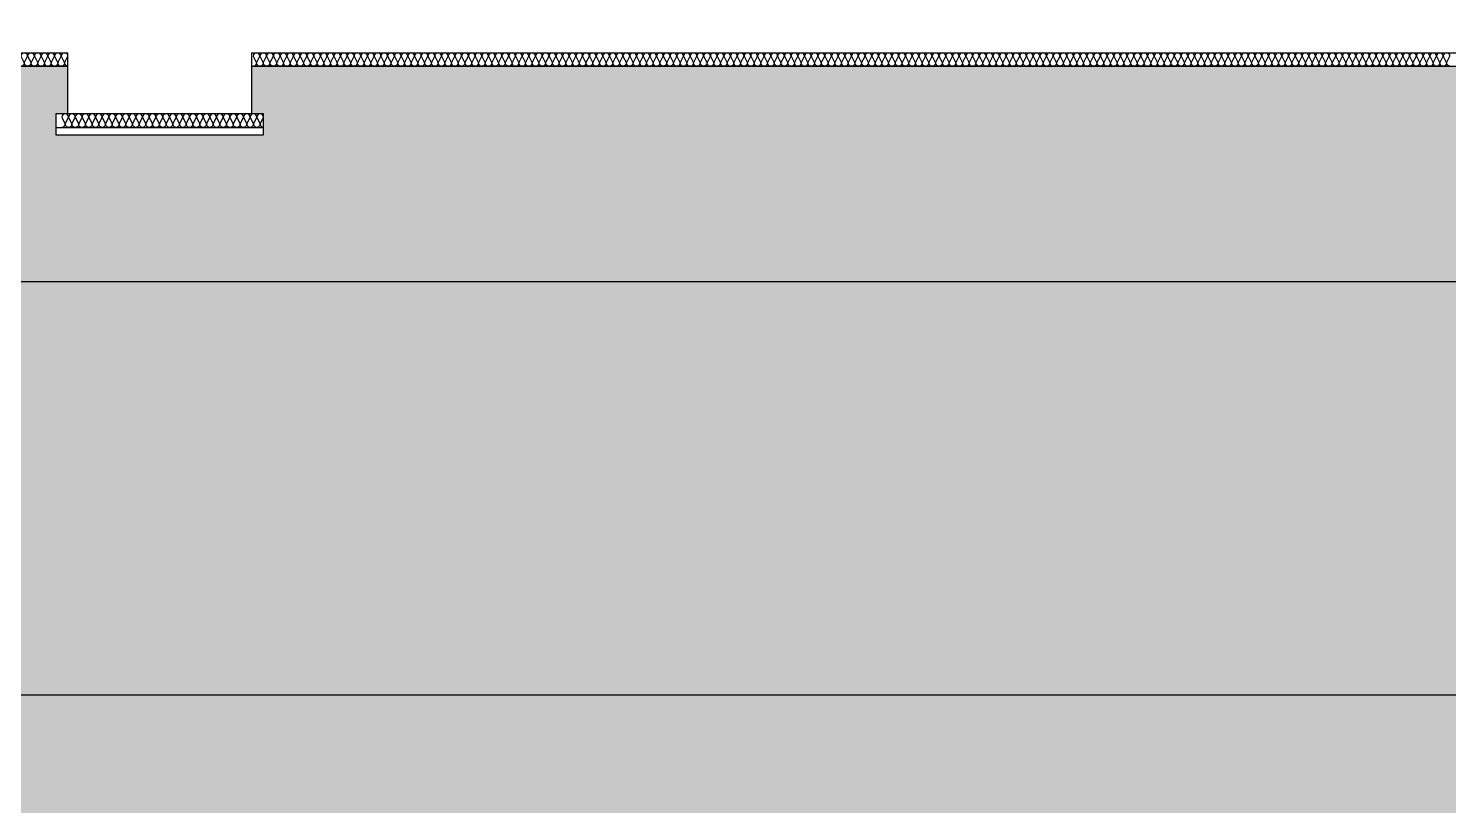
# Model space of a CAD drawing. Header units: millimetres. Extents: x 922366 to 1647943, y -534868 to 518781.
# Drawn here: x 1235217 to 1246835, y 174362 to 180722 of the extents above; entities that cross this region are included whole.
import ezdxf
from ezdxf.xclip import XClip

# ---------------------------------------------------------------- set-up
doc = ezdxf.new("R2010")
doc.units = ezdxf.units.MM
doc.header["$XCLIPFRAME"] = 0
doc.layers.get('Defpoints').update_dxf_attribs({"color": 137})
for name, color, linetype in [('XR-SECTION$0$CON', 2, 'Continuous'), ('XR-SECTION$0$S-253', 253, 'Continuous'), ('XR-SECTION$0$XR-sec$0$HAT-INS', 250, 'Continuous'), ('XR-SECTION$0$버림콘크리트', 6, 'Continuous')]:
    doc.layers.add(name, color=color, linetype=linetype)

# ---------------------------------------------------------------- blocks, each defined once
blk = doc.blocks.new('*U293')
at = {"layer": 'XR-SECTION$0$XR-sec$0$HAT-INS', "color": 252}
for points in [[(0, 0, 0.414214), (0.25, 0.25), (0, 0.75, -1), (0.5, 0.75), (0.25, 0.25, 0.414214), (0.5, 0)], [(0.5, 0, 0.414214), (0.75, 0.25), (0.5, 0.75, -1), (1, 0.75), (0.75, 0.25, 0.414214), (1, 0)], [(1, 0, 0.414214), (1.25, 0.25), (1, 0.75, -1), (1.5, 0.75), (1.25, 0.25, 0.414214), (1.5, 0)], [(1.5, 0, 0.414214), (1.75, 0.25), (1.5, 0.75, -1), (2, 0.75), (1.75, 0.25, 0.414214), (2, 0)], [(2, 0, 0.414214), (2.25, 0.25), (2, 0.75, -1), (2.5, 0.75), (2.25, 0.25, 0.414214), (2.5, 0)], [(2.5, 0, 0.414214), (2.75, 0.25), (2.5, 0.75, -1), (3, 0.75), (2.75, 0.25, 0.414214), (3, 0)], [(3, 0, 0.414214), (3.25, 0.25), (3, 0.75, -1), (3.5, 0.75), (3.25, 0.25, 0.414214), (3.5, 0)], [(3.5, 0, 0.414214), (3.75, 0.25), (3.5, 0.75, -1), (4, 0.75), (3.75, 0.25, 0.414214), (4, 0)], [(4, 0, 0.414214), (4.25, 0.25), (4, 0.75, -1), (4.5, 0.75), (4.25, 0.25, 0.414214), (4.5, 0)], [(4.5, 0, 0.414214), (4.75, 0.25), (4.5, 0.75, -1), (5, 0.75), (4.75, 0.25, 0.414214), (5, 0)], [(5, 0, 0.414214), (5.25, 0.25), (5, 0.75, -1), (5.5, 0.75), (5.25, 0.25, 0.414214), (5.5, 0)], [(5.5, 0, 0.414214), (5.75, 0.25), (5.5, 0.75, -1), (6, 0.75), (5.75, 0.25, 0.414214), (6, 0)], [(6, 0, 0.414214), (6.25, 0.25), (6, 0.75, -1), (6.5, 0.75), (6.25, 0.25, 0.414214), (6.5, 0)], [(6.5, 0, 0.414214), (6.75, 0.25), (6.5, 0.75, -1), (7, 0.75), (6.75, 0.25, 0.414214), (7, 0)], [(7, 0, 0.414214), (7.25, 0.25), (7, 0.75, -1), (7.5, 0.75), (7.25, 0.25, 0.414214), (7.5, 0)], [(7.5, 0, 0.414214), (7.75, 0.25), (7.5, 0.75, -1), (8, 0.75), (7.75, 0.25, 0.414214), (8, 0)], [(8, 0, 0.414214), (8.25, 0.25), (8, 0.75, -1), (8.5, 0.75), (8.25, 0.25, 0.414214), (8.5, 0)], [(8.5, 0, 0.414214), (8.75, 0.25), (8.5, 0.75, -1), (9, 0.75), (8.75, 0.25, 0.414214), (9, 0)], [(9, 0, 0.414214), (9.25, 0.25), (9, 0.75, -1), (9.5, 0.75), (9.25, 0.25, 0.414214), (9.5, 0)], [(9.5, 0, 0.414214), (9.75, 0.25), (9.5, 0.75, -1), (10, 0.75), (9.75, 0.25, 0.414214), (10, 0)], [(10, 0, 0.414214), (10.25, 0.25), (10, 0.75, -1), (10.5, 0.75), (10.25, 0.25, 0.414214), (10.5, 0)], [(10.5, 0, 0.414214), (10.75, 0.25), (10.5, 0.75, -1), (11, 0.75), (10.75, 0.25, 0.414214), (11, 0)], [(11, 0, 0.414214), (11.25, 0.25), (11, 0.75, -1), (11.5, 0.75), (11.25, 0.25, 0.414214), (11.5, 0)], [(11.5, 0, 0.414214), (11.75, 0.25), (11.5, 0.75, -1), (12, 0.75), (11.75, 0.25, 0.414214), (12, 0)], [(12, 0, 0.414214), (12.25, 0.25), (12, 0.75, -1), (12.5, 0.75), (12.25, 0.25, 0.414214), (12.5, 0)], [(12.5, 0, 0.414214), (12.75, 0.25), (12.5, 0.75, -1), (13, 0.75), (12.75, 0.25, 0.414214), (13, 0)], [(13, 0, 0.414214), (13.25, 0.25), (13, 0.75, -1), (13.5, 0.75), (13.25, 0.25, 0.414214), (13.5, 0)], [(13.5, 0, 0.414214), (13.75, 0.25), (13.5, 0.75, -1), (14, 0.75), (13.75, 0.25, 0.414214), (14, 0)], [(14, 0, 0.414214), (14.25, 0.25), (14, 0.75, -1), (14.5, 0.75), (14.25, 0.25, 0.414214), (14.5, 0)], [(14.5, 0, 0.414214), (14.75, 0.25), (14.5, 0.75, -1), (15, 0.75), (14.75, 0.25, 0.414214), (15, 0)], [(15, 0, 0.414214), (15.25, 0.25), (15, 0.75, -1), (15.5, 0.75), (15.25, 0.25, 0.414214), (15.5, 0)], [(15.5, 0, 0.414214), (15.75, 0.25), (15.5, 0.75, -1), (16, 0.75), (15.75, 0.25, 0.414214), (16, 0)], [(16, 0, 0.414214), (16.25, 0.25), (16, 0.75, -1), (16.5, 0.75), (16.25, 0.25, 0.414214), (16.5, 0)], [(16.5, 0, 0.414214), (16.75, 0.25), (16.5, 0.75, -1), (17, 0.75), (16.75, 0.25, 0.414214), (17, 0)], [(17, 0, 0.414214), (17.25, 0.25), (17, 0.75, -1), (17.5, 0.75), (17.25, 0.25, 0.414214), (17.5, 0)], [(17.5, 0, 0.414214), (17.75, 0.25), (17.5, 0.75, -1), (18, 0.75), (17.75, 0.25, 0.414214), (18, 0)], [(18, 0, 0.414214), (18.25, 0.25), (18, 0.75, -1), (18.5, 0.75), (18.25, 0.25, 0.414214), (18.5, 0)], [(18.5, 0, 0.414214), (18.75, 0.25), (18.5, 0.75, -1), (19, 0.75), (18.75, 0.25, 0.414214), (19, 0)], [(19, 0, 0.414214), (19.25, 0.25), (19, 0.75, -1), (19.5, 0.75), (19.25, 0.25, 0.414214), (19.5, 0)], [(19.5, 0, 0.414214), (19.75, 0.25), (19.5, 0.75, -1), (20, 0.75), (19.75, 0.25, 0.414214), (20, 0)], [(20, 0, 0.414214), (20.25, 0.25), (20, 0.75, -1), (20.5, 0.75), (20.25, 0.25, 0.414214), (20.5, 0)], [(20.5, 0, 0.414214), (20.75, 0.25), (20.5, 0.75, -1), (21, 0.75), (20.75, 0.25, 0.414214), (21, 0)], [(21, 0, 0.414214), (21.25, 0.25), (21, 0.75, -1), (21.5, 0.75), (21.25, 0.25, 0.414214), (21.5, 0)], [(21.5, 0, 0.414214), (21.75, 0.25), (21.5, 0.75, -1), (22, 0.75), (21.75, 0.25, 0.414214), (22, 0)], [(22, 0, 0.414214), (22.25, 0.25), (22, 0.75, -1), (22.5, 0.75), (22.25, 0.25, 0.414214), (22.5, 0)], [(22.5, 0, 0.414214), (22.75, 0.25), (22.5, 0.75, -1), (23, 0.75), (22.75, 0.25, 0.414214), (23, 0)], [(23, 0, 0.414214), (23.25, 0.25), (23, 0.75, -1), (23.5, 0.75), (23.25, 0.25, 0.414214), (23.5, 0)], [(23.5, 0, 0.414214), (23.75, 0.25), (23.5, 0.75, -1), (24, 0.75), (23.75, 0.25, 0.414214), (24, 0)], [(24, 0, 0.414214), (24.25, 0.25), (24, 0.75, -1), (24.5, 0.75), (24.25, 0.25, 0.414214), (24.5, 0)], [(24.5, 0, 0.414214), (24.75, 0.25), (24.5, 0.75, -1), (25, 0.75), (24.75, 0.25, 0.414214), (25, 0)], [(25, 0, 0.414214), (25.25, 0.25), (25, 0.75, -1), (25.5, 0.75), (25.25, 0.25, 0.414214), (25.5, 0)], [(25.5, 0, 0.414214), (25.75, 0.25), (25.5, 0.75, -1), (26, 0.75), (25.75, 0.25, 0.414214), (26, 0)], [(26, 0, 0.414214), (26.25, 0.25), (26, 0.75, -1), (26.5, 0.75), (26.25, 0.25, 0.414214), (26.5, 0)], [(26.5, 0, 0.414214), (26.75, 0.25), (26.5, 0.75, -1), (27, 0.75), (26.75, 0.25, 0.414214), (27, 0)], [(27, 0, 0.414214), (27.25, 0.25), (27, 0.75, -1), (27.5, 0.75), (27.25, 0.25, 0.414214), (27.5, 0)], [(27.5, 0, 0.414214), (27.75, 0.25), (27.5, 0.75, -1), (28, 0.75), (27.75, 0.25, 0.414214), (28, 0)], [(28, 0, 0.414214), (28.25, 0.25), (28, 0.75, -1), (28.5, 0.75), (28.25, 0.25, 0.414214), (28.5, 0)], [(28.5, 0, 0.414214), (28.75, 0.25), (28.5, 0.75, -1), (29, 0.75), (28.75, 0.25, 0.414214), (29, 0)], [(29, 0, 0.414214), (29.25, 0.25), (29, 0.75, -1), (29.5, 0.75), (29.25, 0.25, 0.414214), (29.5, 0)], [(29.5, 0, 0.414214), (29.75, 0.25), (29.5, 0.75, -1), (30, 0.75), (29.75, 0.25, 0.414214), (30, 0)], [(30, 0, 0.414214), (30.25, 0.25), (30, 0.75, -1), (30.5, 0.75), (30.25, 0.25, 0.414214), (30.5, 0)], [(30.5, 0, 0.414214), (30.75, 0.25), (30.5, 0.75, -1), (31, 0.75), (30.75, 0.25, 0.414214), (31, 0)], [(31, 0, 0.414214), (31.25, 0.25), (31, 0.75, -1), (31.5, 0.75), (31.25, 0.25, 0.414214), (31.5, 0)], [(31.5, 0, 0.414214), (31.75, 0.25), (31.5, 0.75, -1), (32, 0.75), (31.75, 0.25, 0.414214), (32, 0)], [(32, 0, 0.414214), (32.25, 0.25), (32, 0.75, -1), (32.5, 0.75), (32.25, 0.25, 0.414214), (32.5, 0)], [(32.5, 0, 0.414214), (32.75, 0.25), (32.5, 0.75, -1), (33, 0.75), (32.75, 0.25, 0.414214), (33, 0)], [(33, 0, 0.414214), (33.25, 0.25), (33, 0.75, -1), (33.5, 0.75), (33.25, 0.25, 0.414214), (33.5, 0)], [(33.5, 0, 0.414214), (33.75, 0.25), (33.5, 0.75, -1), (34, 0.75), (33.75, 0.25, 0.414214), (34, 0)], [(34, 0, 0.414214), (34.25, 0.25), (34, 0.75, -1), (34.5, 0.75), (34.25, 0.25, 0.414214), (34.5, 0)], [(34.5, 0, 0.414214), (34.75, 0.25), (34.5, 0.75, -1), (35, 0.75), (34.75, 0.25, 0.414214), (35, 0)], [(35, 0, 0.414214), (35.25, 0.25), (35, 0.75, -1), (35.5, 0.75), (35.25, 0.25, 0.414214), (35.5, 0)], [(35.5, 0, 0.414214), (35.75, 0.25), (35.5, 0.75, -1), (36, 0.75), (35.75, 0.25, 0.414214), (36, 0)], [(36, 0, 0.414214), (36.25, 0.25), (36, 0.75, -1), (36.5, 0.75), (36.25, 0.25, 0.414214), (36.5, 0)], [(36.5, 0, 0.414214), (36.75, 0.25), (36.5, 0.75, -1), (37, 0.75), (36.75, 0.25, 0.414214), (37, 0)], [(37, 0, 0.414214), (37.25, 0.25), (37, 0.75, -1), (37.5, 0.75), (37.25, 0.25, 0.414214), (37.5, 0)], [(37.5, 0, 0.414214), (37.75, 0.25), (37.5, 0.75, -1), (38, 0.75), (37.75, 0.25, 0.414214), (38, 0)], [(38, 0, 0.414214), (38.25, 0.25), (38, 0.75, -1), (38.5, 0.75), (38.25, 0.25, 0.414214), (38.5, 0)], [(38.5, 0, 0.414214), (38.75, 0.25), (38.5, 0.75, -1), (39, 0.75), (38.75, 0.25, 0.414214), (39, 0)], [(39, 0, 0.414214), (39.25, 0.25), (39, 0.75, -1), (39.5, 0.75), (39.25, 0.25, 0.414214), (39.5, 0)], [(39.5, 0, 0.414214), (39.75, 0.25), (39.5, 0.75, -1), (40, 0.75), (39.75, 0.25, 0.414214), (40, 0)], [(40, 0, 0.414214), (40.25, 0.25), (40, 0.75, -1), (40.5, 0.75), (40.25, 0.25, 0.414214), (40.5, 0)], [(40.5, 0, 0.414214), (40.75, 0.25), (40.5, 0.75, -1), (41, 0.75), (40.75, 0.25, 0.414214), (41, 0)], [(41, 0, 0.414214), (41.25, 0.25), (41, 0.75, -1), (41.5, 0.75), (41.25, 0.25, 0.414214), (41.5, 0)], [(41.5, 0, 0.414214), (41.75, 0.25), (41.5, 0.75, -1), (42, 0.75), (41.75, 0.25, 0.414214), (42, 0)], [(42, 0, 0.414214), (42.25, 0.25), (42, 0.75, -1), (42.5, 0.75), (42.25, 0.25, 0.414214), (42.5, 0)], [(42.5, 0, 0.414214), (42.75, 0.25), (42.5, 0.75, -1), (43, 0.75), (42.75, 0.25, 0.414214), (43, 0)], [(43, 0, 0.414214), (43.25, 0.25), (43, 0.75, -1), (43.5, 0.75), (43.25, 0.25, 0.414214), (43.5, 0)], [(43.5, 0, 0.414214), (43.75, 0.25), (43.5, 0.75, -1), (44, 0.75), (43.75, 0.25, 0.414214), (44, 0)], [(44, 0, 0.414214), (44.25, 0.25), (44, 0.75, -1), (44.5, 0.75), (44.25, 0.25, 0.414214), (44.5, 0)], [(44.5, 0, 0.414214), (44.75, 0.25), (44.5, 0.75, -1), (45, 0.75), (44.75, 0.25, 0.414214), (45, 0)], [(45, 0, 0.414214), (45.25, 0.25), (45, 0.75, -1), (45.5, 0.75), (45.25, 0.25, 0.414214), (45.5, 0)], [(45.5, 0, 0.414214), (45.75, 0.25), (45.5, 0.75, -1), (46, 0.75), (45.75, 0.25, 0.414214), (46, 0)], [(46, 0, 0.414214), (46.25, 0.25), (46, 0.75, -1), (46.5, 0.75), (46.25, 0.25, 0.414214), (46.5, 0)], [(46.5, 0, 0.414214), (46.75, 0.25), (46.5, 0.75, -1), (47, 0.75), (46.75, 0.25, 0.414214), (47, 0)], [(47, 0, 0.414214), (47.25, 0.25), (47, 0.75, -1), (47.5, 0.75), (47.25, 0.25, 0.414214), (47.5, 0)], [(47.5, 0, 0.414214), (47.75, 0.25), (47.5, 0.75, -1), (48, 0.75), (47.75, 0.25, 0.414214), (48, 0)], [(48, 0, 0.414214), (48.25, 0.25), (48, 0.75, -1), (48.5, 0.75), (48.25, 0.25, 0.414214), (48.5, 0)], [(48.5, 0, 0.414214), (48.75, 0.25), (48.5, 0.75, -1), (49, 0.75), (48.75, 0.25, 0.414214), (49, 0)], [(49, 0, 0.414214), (49.25, 0.25), (49, 0.75, -1), (49.5, 0.75), (49.25, 0.25, 0.414214), (49.5, 0)], [(49.5, 0, 0.414214), (49.75, 0.25), (49.5, 0.75, -1), (50, 0.75), (49.75, 0.25, 0.414214), (50, 0)], [(50, 0, 0.414214), (50.25, 0.25), (50, 0.75, -1), (50.5, 0.75), (50.25, 0.25, 0.414214), (50.5, 0)], [(50.5, 0, 0.414214), (50.75, 0.25), (50.5, 0.75, -1), (51, 0.75), (50.75, 0.25, 0.414214), (51, 0)], [(51, 0, 0.414214), (51.25, 0.25), (51, 0.75, -1), (51.5, 0.75), (51.25, 0.25, 0.414214), (51.5, 0)], [(51.5, 0, 0.414214), (51.75, 0.25), (51.5, 0.75, -1), (52, 0.75), (51.75, 0.25, 0.414214), (52, 0)], [(52, 0, 0.414214), (52.25, 0.25), (52, 0.75, -1), (52.5, 0.75), (52.25, 0.25, 0.414214), (52.5, 0)], [(52.5, 0, 0.414214), (52.75, 0.25), (52.5, 0.75, -1), (53, 0.75), (52.75, 0.25, 0.414214), (53, 0)], [(53, 0, 0.414214), (53.25, 0.25), (53, 0.75, -1), (53.5, 0.75), (53.25, 0.25, 0.414214), (53.5, 0)], [(53.5, 0, 0.414214), (53.75, 0.25), (53.5, 0.75, -1), (54, 0.75), (53.75, 0.25, 0.414214), (54, 0)], [(54, 0, 0.414214), (54.25, 0.25), (54, 0.75, -1), (54.5, 0.75), (54.25, 0.25, 0.414214), (54.5, 0)], [(54.5, 0, 0.414214), (54.75, 0.25), (54.5, 0.75, -1), (55, 0.75), (54.75, 0.25, 0.414214), (55, 0)], [(55, 0, 0.414214), (55.25, 0.25), (55, 0.75, -1), (55.5, 0.75), (55.25, 0.25, 0.414214), (55.5, 0)], [(55.5, 0, 0.414214), (55.75, 0.25), (55.5, 0.75, -1), (56, 0.75), (55.75, 0.25, 0.414214), (56, 0)], [(56, 0, 0.414214), (56.25, 0.25), (56, 0.75, -1), (56.5, 0.75), (56.25, 0.25, 0.414214), (56.5, 0)], [(56.5, 0, 0.414214), (56.75, 0.25), (56.5, 0.75, -1), (57, 0.75), (56.75, 0.25, 0.414214), (57, 0)], [(57, 0, 0.414214), (57.25, 0.25), (57, 0.75, -1), (57.5, 0.75), (57.25, 0.25, 0.414214), (57.5, 0)], [(57.5, 0, 0.414214), (57.75, 0.25), (57.5, 0.75, -1), (58, 0.75), (57.75, 0.25, 0.414214), (58, 0)], [(58, 0, 0.414214), (58.25, 0.25), (58, 0.75, -1), (58.5, 0.75), (58.25, 0.25, 0.414214), (58.5, 0)], [(58.5, 0, 0.414214), (58.75, 0.25), (58.5, 0.75, -1), (59, 0.75), (58.75, 0.25, 0.414214), (59, 0)], [(59, 0, 0.414214), (59.25, 0.25), (59, 0.75, -1), (59.5, 0.75), (59.25, 0.25, 0.414214), (59.5, 0)], [(59.5, 0, 0.414214), (59.75, 0.25), (59.5, 0.75, -1), (60, 0.75), (59.75, 0.25, 0.414214), (60, 0)], [(60, 0, 0.414214), (60.25, 0.25), (60, 0.75, -1), (60.5, 0.75), (60.25, 0.25, 0.414214), (60.5, 0)], [(60.5, 0, 0.414214), (60.75, 0.25), (60.5, 0.75, -1), (61, 0.75), (60.75, 0.25, 0.414214), (61, 0)], [(61, 0, 0.414214), (61.25, 0.25), (61, 0.75, -1), (61.5, 0.75), (61.25, 0.25, 0.414214), (61.5, 0)], [(61.5, 0, 0.414214), (61.75, 0.25), (61.5, 0.75, -1), (62, 0.75), (61.75, 0.25, 0.414214), (62, 0)], [(62, 0, 0.414214), (62.25, 0.25), (62, 0.75, -1), (62.5, 0.75), (62.25, 0.25, 0.414214), (62.5, 0)], [(62.5, 0, 0.414214), (62.75, 0.25), (62.5, 0.75, -1), (63, 0.75), (62.75, 0.25, 0.414214), (63, 0)], [(63, 0, 0.414214), (63.25, 0.25), (63, 0.75, -1), (63.5, 0.75), (63.25, 0.25, 0.414214), (63.5, 0)], [(63.5, 0, 0.414214), (63.75, 0.25), (63.5, 0.75, -1), (64, 0.75), (63.75, 0.25, 0.414214), (64, 0)], [(64, 0, 0.414214), (64.25, 0.25), (64, 0.75, -1), (64.5, 0.75), (64.25, 0.25, 0.414214), (64.5, 0)], [(64.5, 0, 0.414214), (64.75, 0.25), (64.5, 0.75, -1), (65, 0.75), (64.75, 0.25, 0.414214), (65, 0)], [(65, 0, 0.414214), (65.25, 0.25), (65, 0.75, -1), (65.5, 0.75), (65.25, 0.25, 0.414214), (65.5, 0)], [(65.5, 0, 0.414214), (65.75, 0.25), (65.5, 0.75, -1), (66, 0.75), (65.75, 0.25, 0.414214), (66, 0)], [(66, 0, 0.414214), (66.25, 0.25), (66, 0.75, -1), (66.5, 0.75), (66.25, 0.25, 0.414214), (66.5, 0)], [(66.5, 0, 0.414214), (66.75, 0.25), (66.5, 0.75, -1), (67, 0.75), (66.75, 0.25, 0.414214), (67, 0)], [(67, 0, 0.414214), (67.25, 0.25), (67, 0.75, -1), (67.5, 0.75), (67.25, 0.25, 0.414214), (67.5, 0)], [(67.5, 0, 0.414214), (67.75, 0.25), (67.5, 0.75, -1), (68, 0.75), (67.75, 0.25, 0.414214), (68, 0)], [(68, 0, 0.414214), (68.25, 0.25), (68, 0.75, -1), (68.5, 0.75), (68.25, 0.25, 0.414214), (68.5, 0)], [(68.5, 0, 0.414214), (68.75, 0.25), (68.5, 0.75, -1), (69, 0.75), (68.75, 0.25, 0.414214), (69, 0)], [(69, 0, 0.414214), (69.25, 0.25), (69, 0.75, -1), (69.5, 0.75), (69.25, 0.25, 0.414214), (69.5, 0)], [(69.5, 0, 0.414214), (69.75, 0.25), (69.5, 0.75, -1), (70, 0.75), (69.75, 0.25, 0.414214), (70, 0)], [(70, 0, 0.414214), (70.25, 0.25), (70, 0.75, -1), (70.5, 0.75), (70.25, 0.25, 0.414214), (70.5, 0)], [(70.5, 0, 0.414214), (70.75, 0.25), (70.5, 0.75, -1), (71, 0.75), (70.75, 0.25, 0.414214), (71, 0)], [(71, 0, 0.414214), (71.25, 0.25), (71, 0.75, -1), (71.5, 0.75), (71.25, 0.25, 0.414214), (71.5, 0)], [(71.5, 0, 0.414214), (71.75, 0.25), (71.5, 0.75, -1), (72, 0.75), (71.75, 0.25, 0.414214), (72, 0)], [(72, 0, 0.414214), (72.25, 0.25), (72, 0.75, -1), (72.5, 0.75), (72.25, 0.25, 0.414214), (72.5, 0)], [(72.5, 0, 0.414214), (72.75, 0.25), (72.5, 0.75, -1), (73, 0.75), (72.75, 0.25, 0.414214), (73, 0)], [(73, 0, 0.414214), (73.25, 0.25), (73, 0.75, -1), (73.5, 0.75), (73.25, 0.25, 0.414214), (73.5, 0)], [(73.5, 0, 0.414214), (73.75, 0.25), (73.5, 0.75, -1), (74, 0.75), (73.75, 0.25, 0.414214), (74, 0)], [(74, 0, 0.414214), (74.25, 0.25), (74, 0.75, -1), (74.5, 0.75), (74.25, 0.25, 0.414214), (74.5, 0)], [(74.5, 0, 0.414214), (74.75, 0.25), (74.5, 0.75, -1), (75, 0.75), (74.75, 0.25, 0.414214), (75, 0)], [(75, 0, 0.414214), (75.25, 0.25), (75, 0.75, -1), (75.5, 0.75), (75.25, 0.25, 0.414214), (75.5, 0)], [(75.5, 0, 0.414214), (75.75, 0.25), (75.5, 0.75, -1), (76, 0.75), (75.75, 0.25, 0.414214), (76, 0)], [(76, 0, 0.414214), (76.25, 0.25), (76, 0.75, -1), (76.5, 0.75), (76.25, 0.25, 0.414214), (76.5, 0)], [(76.5, 0, 0.414214), (76.75, 0.25), (76.5, 0.75, -1), (77, 0.75), (76.75, 0.25, 0.414214), (77, 0)], [(77, 0, 0.414214), (77.25, 0.25), (77, 0.75, -1), (77.5, 0.75), (77.25, 0.25, 0.414214), (77.5, 0)], [(77.5, 0, 0.414214), (77.75, 0.25), (77.5, 0.75, -1), (78, 0.75), (77.75, 0.25, 0.414214), (78, 0)], [(78, 0, 0.414214), (78.25, 0.25), (78, 0.75, -1), (78.5, 0.75), (78.25, 0.25, 0.414214), (78.5, 0)], [(78.5, 0, 0.414214), (78.75, 0.25), (78.5, 0.75, -1), (79, 0.75), (78.75, 0.25, 0.414214), (79, 0)], [(79, 0, 0.414214), (79.25, 0.25), (79, 0.75, -1), (79.5, 0.75), (79.25, 0.25, 0.414214), (79.5, 0)], [(79.5, 0, 0.414214), (79.75, 0.25), (79.5, 0.75, -1), (80, 0.75), (79.75, 0.25, 0.414214), (80, 0)], [(80, 0, 0.414214), (80.25, 0.25), (80, 0.75, -1), (80.5, 0.75), (80.25, 0.25, 0.414214), (80.5, 0)], [(80.5, 0, 0.414214), (80.75, 0.25), (80.5, 0.75, -1), (81, 0.75), (80.75, 0.25, 0.414214), (81, 0)], [(81, 0, 0.414214), (81.25, 0.25), (81, 0.75, -1), (81.5, 0.75), (81.25, 0.25, 0.414214), (81.5, 0)], [(81.5, 0, 0.414214), (81.75, 0.25), (81.5, 0.75, -1), (82, 0.75), (81.75, 0.25, 0.414214), (82, 0)], [(82, 0, 0.414214), (82.25, 0.25), (82, 0.75, -1), (82.5, 0.75), (82.25, 0.25, 0.414214), (82.5, 0)], [(82.5, 0, 0.414214), (82.75, 0.25), (82.5, 0.75, -1), (83, 0.75), (82.75, 0.25, 0.414214), (83, 0)], [(83, 0, 0.414214), (83.25, 0.25), (83, 0.75, -1), (83.5, 0.75), (83.25, 0.25, 0.414214), (83.5, 0)], [(83.5, 0, 0.414214), (83.75, 0.25), (83.5, 0.75, -1), (84, 0.75), (83.75, 0.25, 0.414214), (84, 0)], [(84, 0, 0.414214), (84.25, 0.25), (84, 0.75, -1), (84.5, 0.75), (84.25, 0.25, 0.414214), (84.5, 0)], [(84.5, 0, 0.414214), (84.75, 0.25), (84.5, 0.75, -1), (85, 0.75), (84.75, 0.25, 0.414214), (85, 0)], [(85, 0, 0.414214), (85.25, 0.25), (85, 0.75, -1), (85.5, 0.75), (85.25, 0.25, 0.414214), (85.5, 0)], [(85.5, 0, 0.414214), (85.75, 0.25), (85.5, 0.75, -1), (86, 0.75), (85.75, 0.25, 0.414214), (86, 0)], [(86, 0, 0.414214), (86.25, 0.25), (86, 0.75, -1), (86.5, 0.75), (86.25, 0.25, 0.414214), (86.5, 0)], [(86.5, 0, 0.414214), (86.75, 0.25), (86.5, 0.75, -1), (87, 0.75), (86.75, 0.25, 0.414214), (87, 0)], [(87, 0, 0.414214), (87.25, 0.25), (87, 0.75, -1), (87.5, 0.75), (87.25, 0.25, 0.414214), (87.5, 0)], [(87.5, 0, 0.414214), (87.75, 0.25), (87.5, 0.75, -1), (88, 0.75), (87.75, 0.25, 0.414214), (88, 0)], [(88, 0, 0.414214), (88.25, 0.25), (88, 0.75, -1), (88.5, 0.75), (88.25, 0.25, 0.414214), (88.5, 0)], [(88.5, 0, 0.414214), (88.75, 0.25), (88.5, 0.75, -1), (89, 0.75), (88.75, 0.25, 0.414214), (89, 0)], [(89, 0, 0.414214), (89.25, 0.25), (89, 0.75, -1), (89.5, 0.75), (89.25, 0.25, 0.414214), (89.5, 0)], [(89.5, 0, 0.414214), (89.75, 0.25), (89.5, 0.75, -1), (90, 0.75), (89.75, 0.25, 0.414214), (90, 0)], [(90, 0, 0.414214), (90.25, 0.25), (90, 0.75, -1), (90.5, 0.75), (90.25, 0.25, 0.414214), (90.5, 0)], [(90.5, 0, 0.414214), (90.75, 0.25), (90.5, 0.75, -1), (91, 0.75), (90.75, 0.25, 0.414214), (91, 0)], [(91, 0, 0.414214), (91.25, 0.25), (91, 0.75, -1), (91.5, 0.75), (91.25, 0.25, 0.414214), (91.5, 0)], [(91.5, 0, 0.414214), (91.75, 0.25), (91.5, 0.75, -1), (92, 0.75), (91.75, 0.25, 0.414214), (92, 0)], [(92, 0, 0.414214), (92.25, 0.25), (92, 0.75, -1), (92.5, 0.75), (92.25, 0.25, 0.414214), (92.5, 0)], [(92.5, 0, 0.414214), (92.75, 0.25), (92.5, 0.75, -1), (93, 0.75), (92.75, 0.25, 0.414214), (93, 0)], [(93, 0, 0.414214), (93.25, 0.25), (93, 0.75, -1), (93.5, 0.75), (93.25, 0.25, 0.414214), (93.5, 0)], [(93.5, 0, 0.414214), (93.75, 0.25), (93.5, 0.75, -1), (94, 0.75), (93.75, 0.25, 0.414214), (94, 0)], [(94, 0, 0.414214), (94.25, 0.25), (94, 0.75, -1), (94.5, 0.75), (94.25, 0.25, 0.414214), (94.5, 0)], [(94.5, 0, 0.414214), (94.75, 0.25), (94.5, 0.75, -1), (95, 0.75), (94.75, 0.25, 0.414214), (95, 0)]]:
    blk.add_lwpolyline(points, format="xyb", dxfattribs=at)
blk = doc.blocks.new('*U292')
at = {"layer": 'XR-SECTION$0$XR-sec$0$HAT-INS', "color": 252}
for points in [[(0, 0, 0.414214), (0.25, 0.25), (0, 0.75, -1), (0.5, 0.75), (0.25, 0.25, 0.414214), (0.5, 0)], [(0.5, 0, 0.414214), (0.75, 0.25), (0.5, 0.75, -1), (1, 0.75), (0.75, 0.25, 0.414214), (1, 0)], [(1, 0, 0.414214), (1.25, 0.25), (1, 0.75, -1), (1.5, 0.75), (1.25, 0.25, 0.414214), (1.5, 0)], [(1.5, 0, 0.414214), (1.75, 0.25), (1.5, 0.75, -1), (2, 0.75), (1.75, 0.25, 0.414214), (2, 0)], [(2, 0, 0.414214), (2.25, 0.25), (2, 0.75, -1), (2.5, 0.75), (2.25, 0.25, 0.414214), (2.5, 0)], [(2.5, 0, 0.414214), (2.75, 0.25), (2.5, 0.75, -1), (3, 0.75), (2.75, 0.25, 0.414214), (3, 0)], [(3, 0, 0.414214), (3.25, 0.25), (3, 0.75, -1), (3.5, 0.75), (3.25, 0.25, 0.414214), (3.5, 0)], [(3.5, 0, 0.414214), (3.75, 0.25), (3.5, 0.75, -1), (4, 0.75), (3.75, 0.25, 0.414214), (4, 0)], [(4, 0, 0.414214), (4.25, 0.25), (4, 0.75, -1), (4.5, 0.75), (4.25, 0.25, 0.414214), (4.5, 0)], [(4.5, 0, 0.414214), (4.75, 0.25), (4.5, 0.75, -1), (5, 0.75), (4.75, 0.25, 0.414214), (5, 0)], [(5, 0, 0.414214), (5.25, 0.25), (5, 0.75, -1), (5.5, 0.75), (5.25, 0.25, 0.414214), (5.5, 0)], [(5.5, 0, 0.414214), (5.75, 0.25), (5.5, 0.75, -1), (6, 0.75), (5.75, 0.25, 0.414214), (6, 0)], [(6, 0, 0.414214), (6.25, 0.25), (6, 0.75, -1), (6.5, 0.75), (6.25, 0.25, 0.414214), (6.5, 0)], [(6.5, 0, 0.414214), (6.75, 0.25), (6.5, 0.75, -1), (7, 0.75), (6.75, 0.25, 0.414214), (7, 0)], [(7, 0, 0.414214), (7.25, 0.25), (7, 0.75, -1), (7.5, 0.75), (7.25, 0.25, 0.414214), (7.5, 0)], [(7.5, 0, 0.414214), (7.75, 0.25), (7.5, 0.75, -1), (8, 0.75), (7.75, 0.25, 0.414214), (8, 0)], [(8, 0, 0.414214), (8.25, 0.25), (8, 0.75, -1), (8.5, 0.75), (8.25, 0.25, 0.414214), (8.5, 0)], [(8.5, 0, 0.414214), (8.75, 0.25), (8.5, 0.75, -1), (9, 0.75), (8.75, 0.25, 0.414214), (9, 0)], [(9, 0, 0.414214), (9.25, 0.25), (9, 0.75, -1), (9.5, 0.75), (9.25, 0.25, 0.414214), (9.5, 0)], [(9.5, 0, 0.414214), (9.75, 0.25), (9.5, 0.75, -1), (10, 0.75), (9.75, 0.25, 0.414214), (10, 0)], [(10, 0, 0.414214), (10.25, 0.25), (10, 0.75, -1), (10.5, 0.75), (10.25, 0.25, 0.414214), (10.5, 0)], [(10.5, 0, 0.414214), (10.75, 0.25), (10.5, 0.75, -1), (11, 0.75), (10.75, 0.25, 0.414214), (11, 0)], [(11, 0, 0.414214), (11.25, 0.25), (11, 0.75, -1), (11.5, 0.75), (11.25, 0.25, 0.414214), (11.5, 0)], [(11.5, 0, 0.414214), (11.75, 0.25), (11.5, 0.75, -1), (12, 0.75), (11.75, 0.25, 0.414214), (12, 0)], [(12, 0, 0.414214), (12.25, 0.25), (12, 0.75, -1), (12.5, 0.75), (12.25, 0.25, 0.414214), (12.5, 0)], [(12.5, 0, 0.414214), (12.75, 0.25), (12.5, 0.75, -1), (13, 0.75), (12.75, 0.25, 0.414214), (13, 0)], [(13, 0, 0.414214), (13.25, 0.25), (13, 0.75, -1), (13.5, 0.75), (13.25, 0.25, 0.414214), (13.5, 0)], [(13.5, 0, 0.414214), (13.75, 0.25), (13.5, 0.75, -1), (14, 0.75), (13.75, 0.25, 0.414214), (14, 0)], [(14, 0, 0.414214), (14.25, 0.25), (14, 0.75, -1), (14.5, 0.75), (14.25, 0.25, 0.414214), (14.5, 0)], [(14.5, 0, 0.414214), (14.75, 0.25), (14.5, 0.75, -1), (15, 0.75), (14.75, 0.25, 0.414214), (15, 0)]]:
    blk.add_lwpolyline(points, format="xyb", dxfattribs=at)
blk = doc.blocks.new('*U322')
at = {"layer": 'XR-SECTION$0$XR-sec$0$HAT-INS', "color": 252}
for points in [[(24.5, 0, 0.414214), (24.75, 0.25), (24.5, 0.75, -1), (25, 0.75), (24.75, 0.25, 0.414214), (25, 0)], [(25, 0, 0.414214), (25.25, 0.25), (25, 0.75, -1), (25.5, 0.75), (25.25, 0.25, 0.414214), (25.5, 0)], [(25.5, 0, 0.414214), (25.75, 0.25), (25.5, 0.75, -1), (26, 0.75), (25.75, 0.25, 0.414214), (26, 0)], [(26, 0, 0.414214), (26.25, 0.25), (26, 0.75, -1), (26.5, 0.75), (26.25, 0.25, 0.414214), (26.5, 0)], [(26.5, 0, 0.414214), (26.75, 0.25), (26.5, 0.75, -1), (27, 0.75), (26.75, 0.25, 0.414214), (27, 0)], [(27, 0, 0.414214), (27.25, 0.25), (27, 0.75, -1), (27.5, 0.75), (27.25, 0.25, 0.414214), (27.5, 0)], [(27.5, 0, 0.414214), (27.75, 0.25), (27.5, 0.75, -1), (28, 0.75), (27.75, 0.25, 0.414214), (28, 0)], [(28, 0, 0.414214), (28.25, 0.25), (28, 0.75, -1), (28.5, 0.75), (28.25, 0.25, 0.414214), (28.5, 0)], [(28.5, 0, 0.414214), (28.75, 0.25), (28.5, 0.75, -1), (29, 0.75), (28.75, 0.25, 0.414214), (29, 0)], [(29, 0, 0.414214), (29.25, 0.25), (29, 0.75, -1), (29.5, 0.75), (29.25, 0.25, 0.414214), (29.5, 0)], [(29.5, 0, 0.414214), (29.75, 0.25), (29.5, 0.75, -1), (30, 0.75), (29.75, 0.25, 0.414214), (30, 0)], [(30, 0, 0.414214), (30.25, 0.25), (30, 0.75, -1), (30.5, 0.75), (30.25, 0.25, 0.414214), (30.5, 0)], [(30.5, 0, 0.414214), (30.75, 0.25), (30.5, 0.75, -1), (31, 0.75), (30.75, 0.25, 0.414214), (31, 0)], [(31, 0, 0.414214), (31.25, 0.25), (31, 0.75, -1), (31.5, 0.75), (31.25, 0.25, 0.414214), (31.5, 0)], [(31.5, 0, 0.414214), (31.75, 0.25), (31.5, 0.75, -1), (32, 0.75), (31.75, 0.25, 0.414214), (32, 0)], [(32, 0, 0.414214), (32.25, 0.25), (32, 0.75, -1), (32.5, 0.75), (32.25, 0.25, 0.414214), (32.5, 0)], [(32.5, 0, 0.414214), (32.75, 0.25), (32.5, 0.75, -1), (33, 0.75), (32.75, 0.25, 0.414214), (33, 0)], [(33, 0, 0.414214), (33.25, 0.25), (33, 0.75, -1), (33.5, 0.75), (33.25, 0.25, 0.414214), (33.5, 0)], [(33.5, 0, 0.414214), (33.75, 0.25), (33.5, 0.75, -1), (34, 0.75), (33.75, 0.25, 0.414214), (34, 0)], [(34, 0, 0.414214), (34.25, 0.25), (34, 0.75, -1), (34.5, 0.75), (34.25, 0.25, 0.414214), (34.5, 0)], [(34.5, 0, 0.414214), (34.75, 0.25), (34.5, 0.75, -1), (35, 0.75), (34.75, 0.25, 0.414214), (35, 0)], [(35, 0, 0.414214), (35.25, 0.25), (35, 0.75, -1), (35.5, 0.75), (35.25, 0.25, 0.414214), (35.5, 0)], [(35.5, 0, 0.414214), (35.75, 0.25), (35.5, 0.75, -1), (36, 0.75), (35.75, 0.25, 0.414214), (36, 0)], [(36, 0, 0.414214), (36.25, 0.25), (36, 0.75, -1), (36.5, 0.75), (36.25, 0.25, 0.414214), (36.5, 0)], [(36.5, 0, 0.414214), (36.75, 0.25), (36.5, 0.75, -1), (37, 0.75), (36.75, 0.25, 0.414214), (37, 0)], [(37, 0, 0.414214), (37.25, 0.25), (37, 0.75, -1), (37.5, 0.75), (37.25, 0.25, 0.414214), (37.5, 0)], [(37.5, 0, 0.414214), (37.75, 0.25), (37.5, 0.75, -1), (38, 0.75), (37.75, 0.25, 0.414214), (38, 0)], [(38, 0, 0.414214), (38.25, 0.25), (38, 0.75, -1), (38.5, 0.75), (38.25, 0.25, 0.414214), (38.5, 0)], [(38.5, 0, 0.414214), (38.75, 0.25), (38.5, 0.75, -1), (39, 0.75), (38.75, 0.25, 0.414214), (39, 0)], [(39, 0, 0.414214), (39.25, 0.25), (39, 0.75, -1), (39.5, 0.75), (39.25, 0.25, 0.414214), (39.5, 0)], [(39.5, 0, 0.414214), (39.75, 0.25), (39.5, 0.75, -1), (40, 0.75), (39.75, 0.25, 0.414214), (40, 0)], [(40, 0, 0.414214), (40.25, 0.25), (40, 0.75, -1), (40.5, 0.75), (40.25, 0.25, 0.414214), (40.5, 0)], [(40.5, 0, 0.414214), (40.75, 0.25), (40.5, 0.75, -1), (41, 0.75), (40.75, 0.25, 0.414214), (41, 0)], [(41, 0, 0.414214), (41.25, 0.25), (41, 0.75, -1), (41.5, 0.75), (41.25, 0.25, 0.414214), (41.5, 0)], [(41.5, 0, 0.414214), (41.75, 0.25), (41.5, 0.75, -1), (42, 0.75), (41.75, 0.25, 0.414214), (42, 0)], [(42, 0, 0.414214), (42.25, 0.25), (42, 0.75, -1), (42.5, 0.75), (42.25, 0.25, 0.414214), (42.5, 0)], [(42.5, 0, 0.414214), (42.75, 0.25), (42.5, 0.75, -1), (43, 0.75), (42.75, 0.25, 0.414214), (43, 0)], [(43, 0, 0.414214), (43.25, 0.25), (43, 0.75, -1), (43.5, 0.75), (43.25, 0.25, 0.414214), (43.5, 0)], [(43.5, 0, 0.414214), (43.75, 0.25), (43.5, 0.75, -1), (44, 0.75), (43.75, 0.25, 0.414214), (44, 0)], [(44, 0, 0.414214), (44.25, 0.25), (44, 0.75, -1), (44.5, 0.75), (44.25, 0.25, 0.414214), (44.5, 0)], [(44.5, 0, 0.414214), (44.75, 0.25), (44.5, 0.75, -1), (45, 0.75), (44.75, 0.25, 0.414214), (45, 0)], [(45, 0, 0.414214), (45.25, 0.25), (45, 0.75, -1), (45.5, 0.75), (45.25, 0.25, 0.414214), (45.5, 0)], [(45.5, 0, 0.414214), (45.75, 0.25), (45.5, 0.75, -1), (46, 0.75), (45.75, 0.25, 0.414214), (46, 0)], [(46, 0, 0.414214), (46.25, 0.25), (46, 0.75, -1), (46.5, 0.75), (46.25, 0.25, 0.414214), (46.5, 0)], [(46.5, 0, 0.414214), (46.75, 0.25), (46.5, 0.75, -1), (47, 0.75), (46.75, 0.25, 0.414214), (47, 0)], [(47, 0, 0.414214), (47.25, 0.25), (47, 0.75, -1), (47.5, 0.75), (47.25, 0.25, 0.414214), (47.5, 0)], [(47.5, 0, 0.414214), (47.75, 0.25), (47.5, 0.75, -1), (48, 0.75), (47.75, 0.25, 0.414214), (48, 0)], [(48, 0, 0.414214), (48.25, 0.25), (48, 0.75, -1), (48.5, 0.75), (48.25, 0.25, 0.414214), (48.5, 0)], [(48.5, 0, 0.414214), (48.75, 0.25), (48.5, 0.75, -1), (49, 0.75), (48.75, 0.25, 0.414214), (49, 0)], [(49, 0, 0.414214), (49.25, 0.25), (49, 0.75, -1), (49.5, 0.75), (49.25, 0.25, 0.414214), (49.5, 0)], [(49.5, 0, 0.414214), (49.75, 0.25), (49.5, 0.75, -1), (50, 0.75), (49.75, 0.25, 0.414214), (50, 0)], [(50, 0, 0.414214), (50.25, 0.25), (50, 0.75, -1), (50.5, 0.75), (50.25, 0.25, 0.414214), (50.5, 0)], [(50.5, 0, 0.414214), (50.75, 0.25), (50.5, 0.75, -1), (51, 0.75), (50.75, 0.25, 0.414214), (51, 0)], [(51, 0, 0.414214), (51.25, 0.25), (51, 0.75, -1), (51.5, 0.75), (51.25, 0.25, 0.414214), (51.5, 0)], [(51.5, 0, 0.414214), (51.75, 0.25), (51.5, 0.75, -1), (52, 0.75), (51.75, 0.25, 0.414214), (52, 0)], [(52, 0, 0.414214), (52.25, 0.25), (52, 0.75, -1), (52.5, 0.75), (52.25, 0.25, 0.414214), (52.5, 0)], [(52.5, 0, 0.414214), (52.75, 0.25), (52.5, 0.75, -1), (53, 0.75), (52.75, 0.25, 0.414214), (53, 0)], [(53, 0, 0.414214), (53.25, 0.25), (53, 0.75, -1), (53.5, 0.75), (53.25, 0.25, 0.414214), (53.5, 0)], [(53.5, 0, 0.414214), (53.75, 0.25), (53.5, 0.75, -1), (54, 0.75), (53.75, 0.25, 0.414214), (54, 0)], [(54, 0, 0.414214), (54.25, 0.25), (54, 0.75, -1), (54.5, 0.75), (54.25, 0.25, 0.414214), (54.5, 0)], [(54.5, 0, 0.414214), (54.75, 0.25), (54.5, 0.75, -1), (55, 0.75), (54.75, 0.25, 0.414214), (55, 0)], [(55, 0, 0.414214), (55.25, 0.25), (55, 0.75, -1), (55.5, 0.75), (55.25, 0.25, 0.414214), (55.5, 0)], [(55.5, 0, 0.414214), (55.75, 0.25), (55.5, 0.75, -1), (56, 0.75), (55.75, 0.25, 0.414214), (56, 0)], [(56, 0, 0.414214), (56.25, 0.25), (56, 0.75, -1), (56.5, 0.75), (56.25, 0.25, 0.414214), (56.5, 0)], [(56.5, 0, 0.414214), (56.75, 0.25), (56.5, 0.75, -1), (57, 0.75), (56.75, 0.25, 0.414214), (57, 0)], [(57, 0, 0.414214), (57.25, 0.25), (57, 0.75, -1), (57.5, 0.75), (57.25, 0.25, 0.414214), (57.5, 0)], [(57.5, 0, 0.414214), (57.75, 0.25), (57.5, 0.75, -1), (58, 0.75), (57.75, 0.25, 0.414214), (58, 0)], [(58, 0, 0.414214), (58.25, 0.25), (58, 0.75, -1), (58.5, 0.75), (58.25, 0.25, 0.414214), (58.5, 0)], [(58.5, 0, 0.414214), (58.75, 0.25), (58.5, 0.75, -1), (59, 0.75), (58.75, 0.25, 0.414214), (59, 0)], [(59, 0, 0.414214), (59.25, 0.25), (59, 0.75, -1), (59.5, 0.75), (59.25, 0.25, 0.414214), (59.5, 0)], [(59.5, 0, 0.414214), (59.75, 0.25), (59.5, 0.75, -1), (60, 0.75), (59.75, 0.25, 0.414214), (60, 0)], [(60, 0, 0.414214), (60.25, 0.25), (60, 0.75, -1), (60.5, 0.75), (60.25, 0.25, 0.414214), (60.5, 0)], [(60.5, 0, 0.414214), (60.75, 0.25), (60.5, 0.75, -1), (61, 0.75), (60.75, 0.25, 0.414214), (61, 0)], [(61, 0, 0.414214), (61.25, 0.25), (61, 0.75, -1), (61.5, 0.75), (61.25, 0.25, 0.414214), (61.5, 0)], [(61.5, 0, 0.414214), (61.75, 0.25), (61.5, 0.75, -1), (62, 0.75), (61.75, 0.25, 0.414214), (62, 0)], [(62, 0, 0.414214), (62.25, 0.25), (62, 0.75, -1), (62.5, 0.75), (62.25, 0.25, 0.414214), (62.5, 0)], [(62.5, 0, 0.414214), (62.75, 0.25), (62.5, 0.75, -1), (63, 0.75), (62.75, 0.25, 0.414214), (63, 0)], [(63, 0, 0.414214), (63.25, 0.25), (63, 0.75, -1), (63.5, 0.75), (63.25, 0.25, 0.414214), (63.5, 0)], [(63.5, 0, 0.414214), (63.75, 0.25), (63.5, 0.75, -1), (64, 0.75), (63.75, 0.25, 0.414214), (64, 0)], [(64, 0, 0.414214), (64.25, 0.25), (64, 0.75, -1), (64.5, 0.75), (64.25, 0.25, 0.414214), (64.5, 0)], [(64.5, 0, 0.414214), (64.75, 0.25), (64.5, 0.75, -1), (65, 0.75), (64.75, 0.25, 0.414214), (65, 0)], [(65, 0, 0.414214), (65.25, 0.25), (65, 0.75, -1), (65.5, 0.75), (65.25, 0.25, 0.414214), (65.5, 0)], [(65.5, 0, 0.414214), (65.75, 0.25), (65.5, 0.75, -1), (66, 0.75), (65.75, 0.25, 0.414214), (66, 0)], [(66, 0, 0.414214), (66.25, 0.25), (66, 0.75, -1), (66.5, 0.75), (66.25, 0.25, 0.414214), (66.5, 0)], [(66.5, 0, 0.414214), (66.75, 0.25), (66.5, 0.75, -1), (67, 0.75), (66.75, 0.25, 0.414214), (67, 0)], [(67, 0, 0.414214), (67.25, 0.25), (67, 0.75, -1), (67.5, 0.75), (67.25, 0.25, 0.414214), (67.5, 0)], [(67.5, 0, 0.414214), (67.75, 0.25), (67.5, 0.75, -1), (68, 0.75), (67.75, 0.25, 0.414214), (68, 0)], [(68, 0, 0.414214), (68.25, 0.25), (68, 0.75, -1), (68.5, 0.75), (68.25, 0.25, 0.414214), (68.5, 0)], [(68.5, 0, 0.414214), (68.75, 0.25), (68.5, 0.75, -1), (69, 0.75), (68.75, 0.25, 0.414214), (69, 0)], [(69, 0, 0.414214), (69.25, 0.25), (69, 0.75, -1), (69.5, 0.75), (69.25, 0.25, 0.414214), (69.5, 0)], [(69.5, 0, 0.414214), (69.75, 0.25), (69.5, 0.75, -1), (70, 0.75), (69.75, 0.25, 0.414214), (70, 0)], [(70, 0, 0.414214), (70.25, 0.25), (70, 0.75, -1), (70.5, 0.75), (70.25, 0.25, 0.414214), (70.5, 0)], [(70.5, 0, 0.414214), (70.75, 0.25), (70.5, 0.75, -1), (71, 0.75), (70.75, 0.25, 0.414214), (71, 0)], [(71, 0, 0.414214), (71.25, 0.25), (71, 0.75, -1), (71.5, 0.75), (71.25, 0.25, 0.414214), (71.5, 0)], [(71.5, 0, 0.414214), (71.75, 0.25), (71.5, 0.75, -1), (72, 0.75), (71.75, 0.25, 0.414214), (72, 0)], [(72, 0, 0.414214), (72.25, 0.25), (72, 0.75, -1), (72.5, 0.75), (72.25, 0.25, 0.414214), (72.5, 0)], [(72.5, 0, 0.414214), (72.75, 0.25), (72.5, 0.75, -1), (73, 0.75), (72.75, 0.25, 0.414214), (73, 0)], [(73, 0, 0.414214), (73.25, 0.25), (73, 0.75, -1), (73.5, 0.75), (73.25, 0.25, 0.414214), (73.5, 0)], [(73.5, 0, 0.414214), (73.75, 0.25), (73.5, 0.75, -1), (74, 0.75), (73.75, 0.25, 0.414214), (74, 0)], [(74, 0, 0.414214), (74.25, 0.25), (74, 0.75, -1), (74.5, 0.75), (74.25, 0.25, 0.414214), (74.5, 0)], [(74.5, 0, 0.414214), (74.75, 0.25), (74.5, 0.75, -1), (75, 0.75), (74.75, 0.25, 0.414214), (75, 0)], [(75, 0, 0.414214), (75.25, 0.25), (75, 0.75, -1), (75.5, 0.75), (75.25, 0.25, 0.414214), (75.5, 0)], [(75.5, 0, 0.414214), (75.75, 0.25), (75.5, 0.75, -1), (76, 0.75), (75.75, 0.25, 0.414214), (76, 0)], [(76, 0, 0.414214), (76.25, 0.25), (76, 0.75, -1), (76.5, 0.75), (76.25, 0.25, 0.414214), (76.5, 0)], [(76.5, 0, 0.414214), (76.75, 0.25), (76.5, 0.75, -1), (77, 0.75), (76.75, 0.25, 0.414214), (77, 0)], [(77, 0, 0.414214), (77.25, 0.25), (77, 0.75, -1), (77.5, 0.75), (77.25, 0.25, 0.414214), (77.5, 0)], [(77.5, 0, 0.414214), (77.75, 0.25), (77.5, 0.75, -1), (78, 0.75), (77.75, 0.25, 0.414214), (78, 0)], [(78, 0, 0.414214), (78.25, 0.25), (78, 0.75, -1), (78.5, 0.75), (78.25, 0.25, 0.414214), (78.5, 0)], [(78.5, 0, 0.414214), (78.75, 0.25), (78.5, 0.75, -1), (79, 0.75), (78.75, 0.25, 0.414214), (79, 0)], [(79, 0, 0.414214), (79.25, 0.25), (79, 0.75, -1), (79.5, 0.75), (79.25, 0.25, 0.414214), (79.5, 0)], [(79.5, 0, 0.414214), (79.75, 0.25), (79.5, 0.75, -1), (80, 0.75), (79.75, 0.25, 0.414214), (80, 0)], [(80, 0, 0.414214), (80.25, 0.25), (80, 0.75, -1), (80.5, 0.75), (80.25, 0.25, 0.414214), (80.5, 0)], [(80.5, 0, 0.414214), (80.75, 0.25), (80.5, 0.75, -1), (81, 0.75), (80.75, 0.25, 0.414214), (81, 0)], [(81, 0, 0.414214), (81.25, 0.25), (81, 0.75, -1), (81.5, 0.75), (81.25, 0.25, 0.414214), (81.5, 0)], [(81.5, 0, 0.414214), (81.75, 0.25), (81.5, 0.75, -1), (82, 0.75), (81.75, 0.25, 0.414214), (82, 0)], [(82, 0, 0.414214), (82.25, 0.25), (82, 0.75, -1), (82.5, 0.75), (82.25, 0.25, 0.414214), (82.5, 0)], [(82.5, 0, 0.414214), (82.75, 0.25), (82.5, 0.75, -1), (83, 0.75), (82.75, 0.25, 0.414214), (83, 0)], [(83, 0, 0.414214), (83.25, 0.25), (83, 0.75, -1), (83.5, 0.75), (83.25, 0.25, 0.414214), (83.5, 0)], [(83.5, 0, 0.414214), (83.75, 0.25), (83.5, 0.75, -1), (84, 0.75), (83.75, 0.25, 0.414214), (84, 0)], [(84, 0, 0.414214), (84.25, 0.25), (84, 0.75, -1), (84.5, 0.75), (84.25, 0.25, 0.414214), (84.5, 0)], [(84.5, 0, 0.414214), (84.75, 0.25), (84.5, 0.75, -1), (85, 0.75), (84.75, 0.25, 0.414214), (85, 0)], [(85, 0, 0.414214), (85.25, 0.25), (85, 0.75, -1), (85.5, 0.75), (85.25, 0.25, 0.414214), (85.5, 0)], [(85.5, 0, 0.414214), (85.75, 0.25), (85.5, 0.75, -1), (86, 0.75), (85.75, 0.25, 0.414214), (86, 0)], [(86, 0, 0.414214), (86.25, 0.25), (86, 0.75, -1), (86.5, 0.75), (86.25, 0.25, 0.414214), (86.5, 0)], [(86.5, 0, 0.414214), (86.75, 0.25), (86.5, 0.75, -1), (87, 0.75), (86.75, 0.25, 0.414214), (87, 0)], [(87, 0, 0.414214), (87.25, 0.25), (87, 0.75, -1), (87.5, 0.75), (87.25, 0.25, 0.414214), (87.5, 0)], [(87.5, 0, 0.414214), (87.75, 0.25), (87.5, 0.75, -1), (88, 0.75), (87.75, 0.25, 0.414214), (88, 0)], [(88, 0, 0.414214), (88.25, 0.25), (88, 0.75, -1), (88.5, 0.75), (88.25, 0.25, 0.414214), (88.5, 0)], [(88.5, 0, 0.414214), (88.75, 0.25), (88.5, 0.75, -1), (89, 0.75), (88.75, 0.25, 0.414214), (89, 0)], [(89, 0, 0.414214), (89.25, 0.25), (89, 0.75, -1), (89.5, 0.75), (89.25, 0.25, 0.414214), (89.5, 0)], [(89.5, 0, 0.414214), (89.75, 0.25), (89.5, 0.75, -1), (90, 0.75), (89.75, 0.25, 0.414214), (90, 0)], [(90, 0, 0.414214), (90.25, 0.25), (90, 0.75, -1), (90.5, 0.75), (90.25, 0.25, 0.414214), (90.5, 0)], [(90.5, 0, 0.414214), (90.75, 0.25), (90.5, 0.75, -1), (91, 0.75), (90.75, 0.25, 0.414214), (91, 0)], [(91, 0, 0.414214), (91.25, 0.25), (91, 0.75, -1), (91.5, 0.75), (91.25, 0.25, 0.414214), (91.5, 0)], [(91.5, 0, 0.414214), (91.75, 0.25), (91.5, 0.75, -1), (92, 0.75), (91.75, 0.25, 0.414214), (92, 0)], [(92, 0, 0.414214), (92.25, 0.25), (92, 0.75, -1), (92.5, 0.75), (92.25, 0.25, 0.414214), (92.5, 0)], [(92.5, 0, 0.414214), (92.75, 0.25), (92.5, 0.75, -1), (93, 0.75), (92.75, 0.25, 0.414214), (93, 0)], [(93, 0, 0.414214), (93.25, 0.25), (93, 0.75, -1), (93.5, 0.75), (93.25, 0.25, 0.414214), (93.5, 0)], [(93.5, 0, 0.414214), (93.75, 0.25), (93.5, 0.75, -1), (94, 0.75), (93.75, 0.25, 0.414214), (94, 0)], [(94, 0, 0.414214), (94.25, 0.25), (94, 0.75, -1), (94.5, 0.75), (94.25, 0.25, 0.414214), (94.5, 0)], [(94.5, 0, 0.414214), (94.75, 0.25), (94.5, 0.75, -1), (95, 0.75), (94.75, 0.25, 0.414214), (95, 0)], [(95, 0, 0.414214), (95.25, 0.25), (95, 0.75, -1), (95.5, 0.75), (95.25, 0.25, 0.414214), (95.5, 0)], [(95.5, 0, 0.414214), (95.75, 0.25), (95.5, 0.75, -1), (96, 0.75), (95.75, 0.25, 0.414214), (96, 0)], [(96, 0, 0.414214), (96.25, 0.25), (96, 0.75, -1), (96.5, 0.75), (96.25, 0.25, 0.414214), (96.5, 0)], [(96.5, 0, 0.414214), (96.75, 0.25), (96.5, 0.75, -1), (97, 0.75), (96.75, 0.25, 0.414214), (97, 0)], [(97, 0, 0.414214), (97.25, 0.25), (97, 0.75, -1), (97.5, 0.75), (97.25, 0.25, 0.414214), (97.5, 0)], [(97.5, 0, 0.414214), (97.75, 0.25), (97.5, 0.75, -1), (98, 0.75), (97.75, 0.25, 0.414214), (98, 0)], [(98, 0, 0.414214), (98.25, 0.25), (98, 0.75, -1), (98.5, 0.75), (98.25, 0.25, 0.414214), (98.5, 0)], [(98.5, 0, 0.414214), (98.75, 0.25), (98.5, 0.75, -1), (99, 0.75), (98.75, 0.25, 0.414214), (99, 0)], [(99, 0, 0.414214), (99.25, 0.25), (99, 0.75, -1), (99.5, 0.75), (99.25, 0.25, 0.414214), (99.5, 0)], [(99.5, 0, 0.414214), (99.75, 0.25), (99.5, 0.75, -1), (100, 0.75), (99.75, 0.25, 0.414214), (100, 0)], [(100, 0, 0.414214), (100.25, 0.25), (100, 0.75, -1), (100.5, 0.75), (100.25, 0.25, 0.414214), (100.5, 0)], [(100.5, 0, 0.414214), (100.75, 0.25), (100.5, 0.75, -1), (101, 0.75), (100.75, 0.25, 0.414214), (101, 0)], [(101, 0, 0.414214), (101.25, 0.25), (101, 0.75, -1), (101.5, 0.75), (101.25, 0.25, 0.414214), (101.5, 0)], [(101.5, 0, 0.414214), (101.75, 0.25), (101.5, 0.75, -1), (102, 0.75), (101.75, 0.25, 0.414214), (102, 0)], [(102, 0, 0.414214), (102.25, 0.25), (102, 0.75, -1), (102.5, 0.75), (102.25, 0.25, 0.414214), (102.5, 0)], [(102.5, 0, 0.414214), (102.75, 0.25), (102.5, 0.75, -1), (103, 0.75), (102.75, 0.25, 0.414214), (103, 0)], [(103, 0, 0.414214), (103.25, 0.25), (103, 0.75, -1), (103.5, 0.75), (103.25, 0.25, 0.414214), (103.5, 0)], [(103.5, 0, 0.414214), (103.75, 0.25), (103.5, 0.75, -1), (104, 0.75), (103.75, 0.25, 0.414214), (104, 0)], [(104, 0, 0.414214), (104.25, 0.25), (104, 0.75, -1), (104.5, 0.75), (104.25, 0.25, 0.414214), (104.5, 0)], [(104.5, 0, 0.414214), (104.75, 0.25), (104.5, 0.75, -1), (105, 0.75), (104.75, 0.25, 0.414214), (105, 0)], [(105, 0, 0.414214), (105.25, 0.25), (105, 0.75, -1), (105.5, 0.75), (105.25, 0.25, 0.414214), (105.5, 0)], [(105.5, 0, 0.414214), (105.75, 0.25), (105.5, 0.75, -1), (106, 0.75), (105.75, 0.25, 0.414214), (106, 0)], [(106, 0, 0.414214), (106.25, 0.25), (106, 0.75, -1), (106.5, 0.75), (106.25, 0.25, 0.414214), (106.5, 0)], [(106.5, 0, 0.414214), (106.75, 0.25), (106.5, 0.75, -1), (107, 0.75), (106.75, 0.25, 0.414214), (107, 0)], [(107, 0, 0.414214), (107.25, 0.25), (107, 0.75, -1), (107.5, 0.75), (107.25, 0.25, 0.414214), (107.5, 0)], [(107.5, 0, 0.414214), (107.75, 0.25), (107.5, 0.75, -1), (108, 0.75), (107.75, 0.25, 0.414214), (108, 0)], [(108, 0, 0.414214), (108.25, 0.25), (108, 0.75, -1), (108.5, 0.75), (108.25, 0.25, 0.414214), (108.5, 0)], [(108.5, 0, 0.414214), (108.75, 0.25), (108.5, 0.75, -1), (109, 0.75), (108.75, 0.25, 0.414214), (109, 0)], [(109, 0, 0.414214), (109.25, 0.25), (109, 0.75, -1), (109.5, 0.75), (109.25, 0.25, 0.414214), (109.5, 0)], [(109.5, 0, 0.414214), (109.75, 0.25), (109.5, 0.75, -1), (110, 0.75), (109.75, 0.25, 0.414214), (110, 0)], [(110, 0, 0.414214), (110.25, 0.25), (110, 0.75, -1), (110.5, 0.75), (110.25, 0.25, 0.414214), (110.5, 0)], [(110.5, 0, 0.414214), (110.75, 0.25), (110.5, 0.75, -1), (111, 0.75), (110.75, 0.25, 0.414214), (111, 0)], [(111, 0, 0.414214), (111.25, 0.25), (111, 0.75, -1), (111.5, 0.75), (111.25, 0.25, 0.414214), (111.5, 0)], [(111.5, 0, 0.414214), (111.75, 0.25), (111.5, 0.75, -1), (112, 0.75), (111.75, 0.25, 0.414214), (112, 0)], [(112, 0, 0.414214), (112.25, 0.25), (112, 0.75, -1), (112.5, 0.75), (112.25, 0.25, 0.414214), (112.5, 0)], [(112.5, 0, 0.414214), (112.75, 0.25), (112.5, 0.75, -1), (113, 0.75), (112.75, 0.25, 0.414214), (113, 0)], [(113, 0, 0.414214), (113.25, 0.25), (113, 0.75, -1), (113.5, 0.75), (113.25, 0.25, 0.414214), (113.5, 0)]]:
    blk.add_lwpolyline(points, format="xyb", dxfattribs=at)
blk = doc.blocks.new('XR-SECTION')
at = {"layer": 'XR-SECTION$0$S-253'}
h = blk.add_hatch(color=252, dxfattribs=at)
h.dxf.hatch_style = 1
h.paths.add_polyline_path([(244606, 25473.637), (244606, 25643.637), (244706, 25643.637), (244706, 26033.637), (234206, 26033.637), (234206, 25643.637), (234306, 25643.637), (234306, 25473.637), (232606, 25473.637), (232606, 25643.637), (232706, 25643.637), (232706, 26033.637), (222206, 26033.637), (222206, 25643.637), (222306, 25643.637), (222306, 25473.637), (220606, 25473.637), (220606, 25643.637), (220706, 25643.637), (220706, 26033.637), (209800, 26033.637), (209800, 24943.637), (210460, 24943.637), (210460, 24443.637), (210573.75, 24443.637), (210560, 24416.137), (210560, 24273.637), (208357.5, 24273.637), (208357.5, 24443.637), (208460, 24443.637), (208460, 24943.637), (209050, 24943.637), (209050, 25943.637), (209030, 25943.637), (209030, 26043.637), (198450, 26043.637), (198450, 20890.305), (291450, 20890.305), (291450, 25743.637), (284685, 25743.637), (284685, 24943.637), (285085, 24943.637), (285085, 24643.637), (285135, 24643.637), (285135, 24583.637), (281460, 24583.637), (281460, 24443.637), (281573.75, 24443.637), (281560, 24416.137), (281560, 24273.637), (279357.5, 24273.637), (279357.5, 24443.637), (279460, 24443.637), (279460, 24943.637), (280100, 24943.637), (280100, 26033.637), (266600, 26033.637), (266600, 23643.637), (266700, 23643.637), (266700, 23583.637), (266700, 23383.637), (260925, 23383.637), (260925, 23583.637), (260925, 23643.637), (261025, 23643.637), (261025, 26033.637), (260206, 26033.637), (260206, 25643.637), (260306, 25643.637), (260306, 25473.637), (258606, 25473.637), (258606, 25643.637), (258706, 25643.637), (258706, 26033.637), (248525, 26033.637), (246206, 26033.637), (246206, 25643.637), (246306, 25643.637), (246306, 25473.637)])
at = {"layer": 'Defpoints', "color": 8}
blk.add_lwpolyline([(291450, 20890.305), (291450, 45890.305), (198450, 45890.305), (198450, 20890.305)], close=True, dxfattribs=at)
at = {"layer": 'XR-SECTION$0$CON', "color": 8}
for p, q in [((234206, 26143.637), (244706, 26143.637)), ((246206, 26143.637), (258706, 26143.637))]:
    blk.add_line(p, q, dxfattribs=at)
blk.add_lwpolyline([(246206, 26143.637), (246206, 25643.637), (244706, 25643.637), (244706, 26143.637)], dxfattribs=at)
at = {"layer": 'XR-SECTION$0$버림콘크리트', "color": 8}
blk.add_line((244606, 25533.637), (246306, 25533.637), dxfattribs=at)
for points in [[(234206, 26033.637), (244706, 26033.637)], [(246206, 26033.637), (258706, 26033.637)], [(248525, 26033.637), (258706, 26033.637)], [(244706, 25643.637), (244606, 25643.637), (244606, 25473.637), (246306, 25473.637), (246306, 25643.637), (246206, 25643.637)]]:
    blk.add_lwpolyline(points, dxfattribs=at)
at = {"layer": 'XR-SECTION$0$XR-sec$0$HAT-INS', "color": 8, "xscale": -110, "yscale": 110, "zscale": 110}
for name, p in [('*U293', (244706, 26033.637)), ('*U322', (258706, 26033.637)), ('*U292', (246306, 25533.637))]:
    blk.add_blockref(name, p, dxfattribs=at)

msp = doc.modelspace()

# ---------------------------------------------------------------- hatches: boundary and pattern name
h = msp.add_hatch(color=252)
h.dxf.hatch_style = 1
h.paths.add_polyline_path([(1356600, 168682.7), (1306200.5, 180622), (1298873.2, 180622), (1296822.2, 180122), (1282285, 180122), (1275970, 178962), (1272395, 178652), (1257535, 177762), (1251760, 177762), (1251760, 178022), (1251860, 178652), (1199192.5, 178652), (1199192.5, 179322), (1199865, 179322), (1199865, 179868.5), (1199865, 180622), (1171381.9, 180622), (1170685, 180622), (1167766.4, 180086.2), (1165888.6, 179122), (1154535, 179122), (1154535, 179422), (1154030.1, 179422), (1135400, 191492.6), (1105400, 199550.2), (1105400, 148088.7), (1356600, 148088.7)])

# ---------------------------------------------------------------- linework, layer by layer
at = {"layer": 'Defpoints'}
msp.add_lwpolyline([(1170685, 180622), (1199865, 180622), (1199865, 179868.5), (1199865, 179322), (1199295, 179322), (1199295, 178822), (1199192.5, 178822), (1199192.5, 178652), (1251860, 178652), (1251860, 178022), (1251760, 178022), (1251760, 177762), (1257535, 177762), (1272395, 178652), (1275970, 178962), (1282285, 180122), (1296822.2, 180122), (1298873.2, 180622), (1306200.5, 180622), (1356600, 168682.7), (1356600, 148088.7), (1105400, 148088.7)], dxfattribs=at)

# ---------------------------------------------------------------- block references
ref = msp.add_blockref('XR-SECTION', (990835, 154378.4))
XClip(ref).set_block_clipping_path([(206242.8352452423, 20890.304656419), (289034.4951767688, 43917.4244884686)])

doc.saveas('drawing.dxf')
